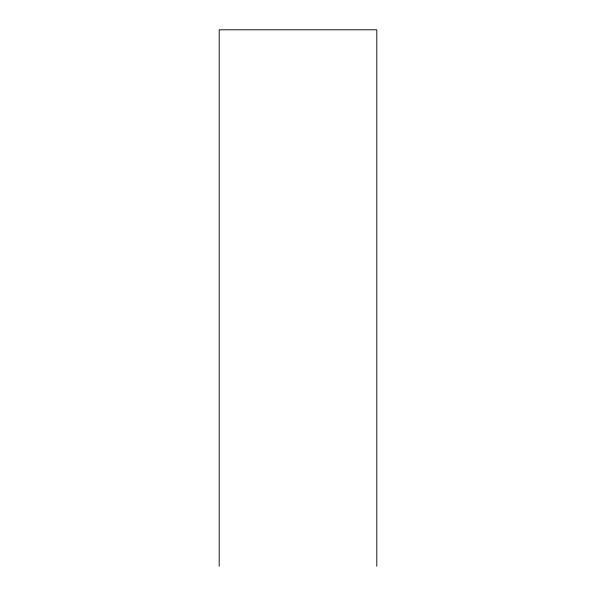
<?xml version="1.0" encoding="UTF-8"?>
<svg xmlns="http://www.w3.org/2000/svg" width="596" height="596" viewBox="0 0 596 596"><rect width="100%" height="100%" fill="white"/><g stroke="black" fill="none" stroke-linecap="round" stroke-linejoin="round"><path stroke-width="0.89" d="M376.799 566.2L376.799 29.8L219.201 29.8L219.201 566.2"/></g></svg>
